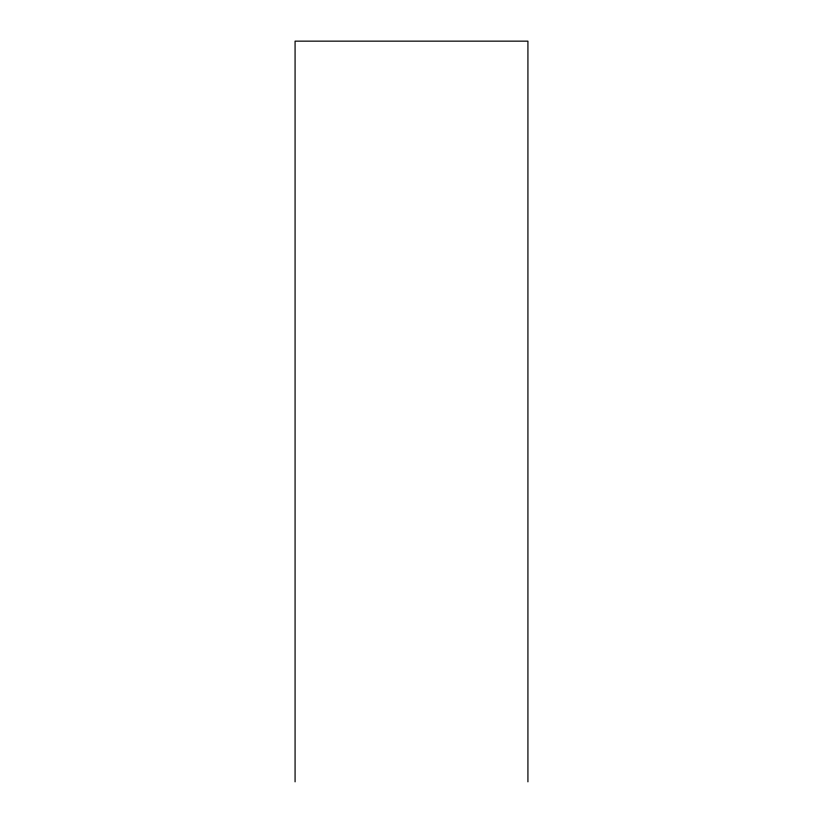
<?xml version="1.0" encoding="UTF-8"?>
<svg xmlns="http://www.w3.org/2000/svg" width="823" height="823" viewBox="0 0 823 823"><rect width="100%" height="100%" fill="white"/><g stroke="black" fill="none" stroke-linecap="round" stroke-linejoin="round"><path stroke-width="1.23" d="M527.924 781.85L527.924 41.15L295.076 41.15L295.076 781.85"/></g></svg>
